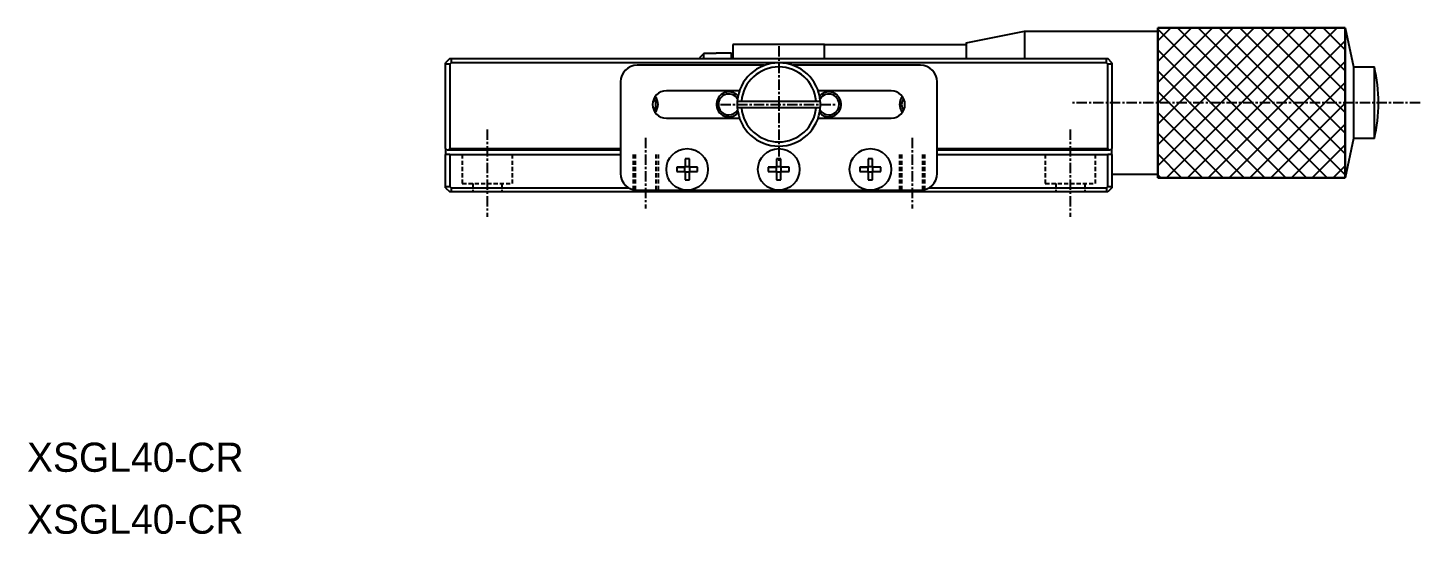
# Model space of a CAD drawing. Extents: x 37 to 381, y 29 to 256.
# Drawn here: x 36.6 to 203.8, y 29.3 to 90 of the extents above; entities that cross this region are included whole.
import ezdxf

# ---------------------------------------------------------------- set-up
doc = ezdxf.new("R2010")
doc.units = 0
doc.linetypes.add('CENTER', pattern=[2, 1.25, -0.25, 0.25, -0.25])
doc.linetypes.add('DASHED', pattern=[0.75, 0.5, -0.25])
doc.layers.get('0').update_dxf_attribs({"linetype": 'CONTINUOUS'})
doc.layers.add('CENTER', color=1, linetype='CENTER')
doc.styles.get("Standard").update_dxf_attribs({"font": 'FGP教科書体NT-M'})

msp = doc.modelspace()

# ---------------------------------------------------------------- linework, layer by layer
at = {"color": 7, "linetype": 'CONTINUOUS'}
for p, q in [((149.294929, 88.25), (156.294929, 89.65)), ((156.294929, 89.65), (156.294929, 86.35)), ((156.294929, 89.65), (172.294929, 89.65)), ((172.294929, 72.05), (172.294929, 90.05)), ((172.294929, 90.05), (194.794929, 90.05)), ((194.794929, 90.05), (172.294929, 90.05)), ((172.294929, 90.05), (172.294929, 72.05)), ((194.794929, 90.05), (194.794929, 72.05)), ((194.794929, 90.05), (195.794929, 85.35)), ((194.794929, 72.05), (194.794929, 90.05)), ((117.794929, 86.96608), (117.294929, 86.458327)), ((117.794929, 86.35), (117.794929, 86.96608)), ((119.294929, 86.96608), (117.794929, 86.96608)), ((119.294929, 87.05), (119.294929, 86.96608)), ((119.294929, 87.05), (121.094929, 87.05)), ((121.094929, 87.05), (121.094929, 86.35)), ((121.094929, 87.05), (121.294929, 86.85)), ((132.294929, 88.05), (121.294929, 88.05)), ((121.294929, 88.05), (121.294929, 86.35)), ((132.294929, 86.35), (132.294929, 88.05)), ((132.294929, 88.05), (149.294929, 88.05)), ((149.294929, 88.25), (149.294929, 86.35)), ((87.294929, 86.35), (86.794929, 85.85)), ((86.794929, 85.7), (86.794929, 85.85)), ((86.794929, 78.65), (86.794929, 85.7)), ((87.294929, 85.7), (86.794929, 85.7)), ((87.294929, 86.35), (87.444929, 86.35)), ((87.444929, 85.85), (87.294929, 85.7)), ((87.294929, 85.7), (87.294929, 75.55)), ((87.444929, 86.35), (166.144929, 86.35)), ((87.444929, 86.35), (87.444929, 85.85)), ((126.794929, 85.85), (87.444929, 85.85)), ((125.089057, 85.55), (109.794929, 85.55)), ((117.294929, 86.458327), (117.294929, 86.35)), ((166.144929, 85.85), (126.794929, 85.85)), ((143.794929, 85.55), (128.500802, 85.55)), ((166.144929, 85.85), (166.144929, 86.35)), ((166.144929, 86.35), (166.294929, 86.35)), ((166.294929, 85.7), (166.144929, 85.85)), ((166.794929, 85.85), (166.294929, 86.35)), ((166.294929, 75.55), (166.294929, 85.7)), ((166.794929, 85.7), (166.294929, 85.7)), ((166.794929, 85.85), (166.794929, 85.7)), ((166.794929, 85.7), (166.794929, 78.65)), ((195.794929, 85.35), (195.794929, 76.75)), ((195.794929, 85.35), (198.294929, 85.35)), ((198.294929, 76.75), (198.294929, 85.35)), ((107.794929, 83.55), (107.794929, 72.55)), ((122.075025, 82.5), (113.294929, 82.5)), ((140.294929, 82.5), (131.514834, 82.5)), ((145.794929, 72.55), (145.794929, 83.55)), ((121.810955, 81.25), (122.312742, 81.25)), ((122.312742, 80.45), (121.810955, 80.45)), ((122.312742, 81.25), (131.277116, 81.25)), ((131.277116, 80.45), (122.312742, 80.45)), ((131.277116, 81.25), (131.778904, 81.25)), ((131.778904, 80.45), (131.277116, 80.45)), ((86.794929, 77.05), (86.794929, 78.65)), ((113.294929, 79.2), (122.075025, 79.2)), ((131.514834, 79.2), (140.294929, 79.2)), ((166.794929, 78.65), (166.794929, 77.05)), ((86.794929, 75.55), (86.794929, 77.05)), ((166.794929, 77.05), (166.794929, 75.55)), ((86.994929, 75.35), (86.794929, 75.55)), ((86.794929, 75.55), (86.794929, 74.85)), ((87.094929, 75.35), (86.994929, 75.35)), ((87.294929, 75.55), (87.094929, 75.35)), ((107.794929, 75.35), (87.094929, 75.35)), ((87.294929, 75.55), (107.794929, 75.55)), ((145.794929, 75.55), (166.294929, 75.55)), ((166.494929, 75.35), (145.794929, 75.35)), ((166.494929, 75.35), (166.294929, 75.55)), ((166.594929, 75.35), (166.494929, 75.35)), ((166.794929, 75.55), (166.594929, 75.35)), ((166.794929, 74.85), (166.794929, 75.55)), ((195.794929, 76.75), (194.794929, 72.05)), ((198.294929, 76.75), (195.794929, 76.75)), ((86.794929, 71), (86.794929, 74.85)), ((87.294929, 74.85), (86.794929, 74.85)), ((87.294929, 74.85), (87.294929, 71)), ((87.294929, 74.85), (107.794929, 74.85)), ((115.534929, 74.30859), (115.534929, 73.31)), ((116.054929, 74.30859), (115.534929, 74.30859)), ((116.054929, 73.31), (116.054929, 74.30859)), ((126.534929, 74.30859), (126.534929, 73.31)), ((127.054929, 74.30859), (126.534929, 74.30859)), ((127.054929, 73.31), (127.054929, 74.30859)), ((137.534929, 74.30859), (137.534929, 73.31)), ((138.054929, 74.30859), (137.534929, 74.30859)), ((138.054929, 73.31), (138.054929, 74.30859)), ((145.794929, 74.85), (166.294929, 74.85)), ((166.294929, 71), (166.294929, 74.85)), ((166.794929, 74.85), (166.294929, 74.85)), ((166.794929, 74.85), (166.794929, 71)), ((114.53634, 73.31), (114.53634, 72.79)), ((115.534929, 73.31), (114.53634, 73.31)), ((114.53634, 73.31), (115.493555, 73.31)), ((114.53634, 72.79), (115.534929, 72.79)), ((115.534929, 73.31), (115.493555, 73.31)), ((115.493555, 73.31), (115.493555, 72.79)), ((116.054929, 73.351375), (115.534929, 73.351375)), ((115.534929, 72.79), (115.534929, 71.79141)), ((115.534929, 72.748625), (116.054929, 72.748625)), ((117.053519, 73.31), (116.054929, 73.31)), ((116.096304, 73.31), (116.054929, 73.31)), ((116.054929, 72.79), (117.053519, 72.79)), ((116.054929, 71.79141), (116.054929, 72.79)), ((117.053519, 73.31), (116.096304, 73.31)), ((116.096304, 72.79), (116.096304, 73.31)), ((117.053519, 72.79), (117.053519, 73.31)), ((125.53634, 73.31), (125.53634, 72.79)), ((126.534929, 73.31), (125.53634, 73.31)), ((125.53634, 73.31), (126.493555, 73.31)), ((125.53634, 72.79), (126.534929, 72.79)), ((126.534929, 73.31), (126.493555, 73.31)), ((126.493555, 73.31), (126.493555, 72.79)), ((127.054929, 73.351375), (126.534929, 73.351375)), ((126.534929, 72.79), (126.534929, 71.79141)), ((126.534929, 72.748625), (127.054929, 72.748625)), ((128.053519, 73.31), (127.054929, 73.31)), ((127.096304, 73.31), (127.054929, 73.31)), ((127.054929, 72.79), (128.053519, 72.79)), ((127.054929, 71.79141), (127.054929, 72.79)), ((128.053519, 73.31), (127.096304, 73.31)), ((127.096304, 72.79), (127.096304, 73.31)), ((128.053519, 72.79), (128.053519, 73.31)), ((136.53634, 73.31), (136.53634, 72.79)), ((137.534929, 73.31), (136.53634, 73.31)), ((136.53634, 73.31), (137.493555, 73.31)), ((136.53634, 72.79), (137.534929, 72.79)), ((137.534929, 73.31), (137.493555, 73.31)), ((137.493555, 73.31), (137.493555, 72.79)), ((138.054929, 73.351375), (137.534929, 73.351375)), ((137.534929, 72.79), (137.534929, 71.79141)), ((137.534929, 72.748625), (138.054929, 72.748625)), ((139.053519, 73.31), (138.054929, 73.31)), ((138.096304, 73.31), (138.054929, 73.31)), ((138.054929, 72.79), (139.053519, 72.79)), ((138.054929, 71.79141), (138.054929, 72.79)), ((139.053519, 73.31), (138.096304, 73.31)), ((138.096304, 72.79), (138.096304, 73.31)), ((139.053519, 72.79), (139.053519, 73.31)), ((172.294929, 72.45), (166.794929, 72.45)), ((194.794929, 72.05), (172.294929, 72.05)), ((172.294929, 72.05), (194.794929, 72.05)), ((86.794929, 71), (87.294929, 71)), ((86.794929, 70.85), (86.794929, 71)), ((86.794929, 70.85), (87.294929, 70.35)), ((87.294929, 71), (87.444929, 70.85)), ((87.444929, 70.35), (87.294929, 70.35)), ((87.444929, 70.85), (108.741364, 70.85)), ((87.444929, 70.85), (87.444929, 70.35)), ((166.144929, 70.35), (87.444929, 70.35)), ((109.794929, 70.55), (115.794929, 70.55)), ((115.534929, 71.79141), (116.054929, 71.79141)), ((115.794929, 70.55), (126.794929, 70.55)), ((126.534929, 71.79141), (127.054929, 71.79141)), ((126.794929, 70.55), (137.794929, 70.55)), ((137.534929, 71.79141), (138.054929, 71.79141)), ((137.794929, 70.55), (143.794929, 70.55)), ((144.848495, 70.85), (166.144929, 70.85)), ((166.144929, 70.85), (166.294929, 71)), ((166.144929, 70.85), (166.144929, 70.35)), ((166.294929, 70.35), (166.144929, 70.35)), ((166.294929, 71), (166.794929, 71)), ((166.794929, 70.85), (166.294929, 70.35)), ((166.794929, 71), (166.794929, 70.85))]:
    msp.add_line(p, q, dxfattribs=at)
at = {"color": 3, "linetype": 'CONTINUOUS'}
for p, q in [((172.294929, 88.494929), (173.85, 90.05)), ((172.294929, 85.994929), (176.35, 90.05)), ((172.294929, 83.494929), (178.85, 90.05)), ((172.294929, 80.994929), (181.35, 90.05)), ((172.294929, 78.494929), (183.85, 90.05)), ((172.294929, 75.994929), (186.35, 90.05)), ((172.294929, 73.494929), (188.85, 90.05)), ((172.294929, 89.905071), (190.15, 72.05)), ((173.35, 72.05), (191.35, 90.05)), ((174.65, 90.05), (192.65, 72.05)), ((175.85, 72.05), (193.85, 90.05)), ((177.15, 90.05), (194.794929, 72.405071)), ((179.65, 90.05), (194.794929, 74.905071)), ((182.15, 90.05), (194.794929, 77.405071)), ((184.65, 90.05), (194.794929, 79.905071)), ((187.15, 90.05), (194.794929, 82.405071)), ((189.65, 90.05), (194.794929, 84.905071)), ((192.15, 90.05), (194.794929, 87.405071)), ((194.65, 90.05), (194.794929, 89.905071)), ((172.294929, 87.405071), (187.65, 72.05)), ((178.35, 72.05), (194.794929, 88.494929)), ((180.85, 72.05), (194.794929, 85.994929)), ((172.294929, 84.905071), (185.15, 72.05)), ((172.294929, 82.405071), (182.65, 72.05)), ((183.35, 72.05), (194.794929, 83.494929)), ((185.85, 72.05), (194.794929, 80.994929)), ((172.294929, 79.905071), (180.15, 72.05)), ((172.294929, 77.405071), (177.65, 72.05)), ((188.35, 72.05), (194.794929, 78.494929)), ((190.85, 72.05), (194.794929, 75.994929)), ((172.294929, 74.905071), (175.15, 72.05)), ((172.294929, 72.405071), (172.65, 72.05)), ((193.35, 72.05), (194.794929, 73.494929))]:
    msp.add_line(p, q, dxfattribs=at)
at = {"color": 3, "linetype": 'DASHED'}
for p, q in [((88.794929, 74.85), (88.794929, 71.35)), ((94.794929, 74.85), (94.794929, 71.35)), ((109.294929, 74.85), (109.294929, 70.35)), ((109.544929, 74.85), (109.544929, 70.35)), ((112.044929, 74.85), (112.044929, 70.35)), ((112.294929, 74.85), (112.294929, 70.35)), ((141.294929, 74.85), (141.294929, 70.35)), ((141.544929, 74.85), (141.544929, 70.35)), ((144.044929, 74.85), (144.044929, 70.35)), ((144.294929, 74.85), (144.294929, 70.35)), ((158.794929, 74.85), (158.794929, 71.35)), ((164.794929, 74.85), (164.794929, 71.35)), ((88.794929, 71.35), (94.794929, 71.35)), ((90.044929, 71.35), (90.044929, 70.35)), ((93.544929, 71.35), (93.544929, 70.35)), ((158.794929, 71.35), (164.794929, 71.35)), ((160.044929, 71.35), (160.044929, 70.35)), ((163.544929, 71.35), (163.544929, 70.35))]:
    msp.add_line(p, q, dxfattribs=at)
at = {"color": 7, "linetype": 'CONTINUOUS'}
for centre in [(115.794929, 73.05), (126.794929, 73.05), (137.794929, 73.05)]:
    msp.add_circle(centre, 2.5, dxfattribs=at)
for centre, radius, start, end in [((109.794929, 83.55), 2, 90, 180), ((126.794929, 80.85), 5, 4.588566, 175.411434), ((126.794929, 80.85), 4.5, 5.099689, 174.900311), ((143.794929, 83.55), 2, 0, 90), ((180.054929, 81.05), 18.74, 0, 13.265029), ((113.294929, 80.85), 1.65, 90, 270), ((120.794929, 80.85), 1.25, 33.12294, 270), ((132.794929, 80.85), 1.25, 270, 146.87706), ((140.294929, 80.85), 1.65, 270, 90), ((110.794929, 80.85), 1.25, 324.528078, 35.471922), ((126.794929, 80.85), 5, 175.411434, 184.588566), ((126.794929, 80.85), 5, 184.588566, 355.411434), ((126.794929, 80.85), 4.5, 185.099689, 354.900311), ((126.794929, 80.85), 5, 355.411434, 4.588566), ((142.794929, 80.85), 1.25, 144.528078, 215.471922), ((180.054929, 81.05), 18.74, 346.734971, 0), ((120.794929, 80.85), 1.25, 270, 326.87706), ((132.794929, 80.85), 1.25, 213.12294, 270), ((109.794929, 72.55), 2, 180, 270), ((143.794929, 72.55), 2, 270, 0)]:
    msp.add_arc(centre, radius, start, end, dxfattribs=at)
at = {"color": 3, "linetype": 'CONTINUOUS'}
for centre, start, end in [((120.794929, 80.85), 42.598813, 270), ((132.794929, 80.85), 270, 137.401187), ((110.794929, 80.85), 320.383831, 39.616169), ((142.794929, 80.85), 140.383831, 219.616169), ((120.794929, 80.85), 270, 317.401187), ((132.794929, 80.85), 222.598813, 270)]:
    msp.add_arc(centre, 1.5, start, end, dxfattribs=at)
at = {"layer": 'CENTER', "color": 1, "linetype": 'CENTER'}
for p, q in [((126.794929, 87.85), (126.794929, 73.85)), ((119.794929, 80.85), (133.794929, 80.85)), ((203.794929, 81.05), (161.794929, 81.05)), ((91.794929, 77.85), (91.794929, 67.35)), ((161.794929, 77.85), (161.794929, 67.35)), ((110.794929, 76.85), (110.794929, 68.35)), ((142.794929, 76.85), (142.794929, 68.35))]:
    msp.add_line(p, q, dxfattribs=at)

# ---------------------------------------------------------------- texts
at = {"color": 7}
for p in [(36.533041, 36.743245), (36.533041, 29.306328)]:
    msp.add_text('XSGL40-CR', height=3.5, dxfattribs=at).set_placement(p)

doc.saveas('drawing.dxf')
